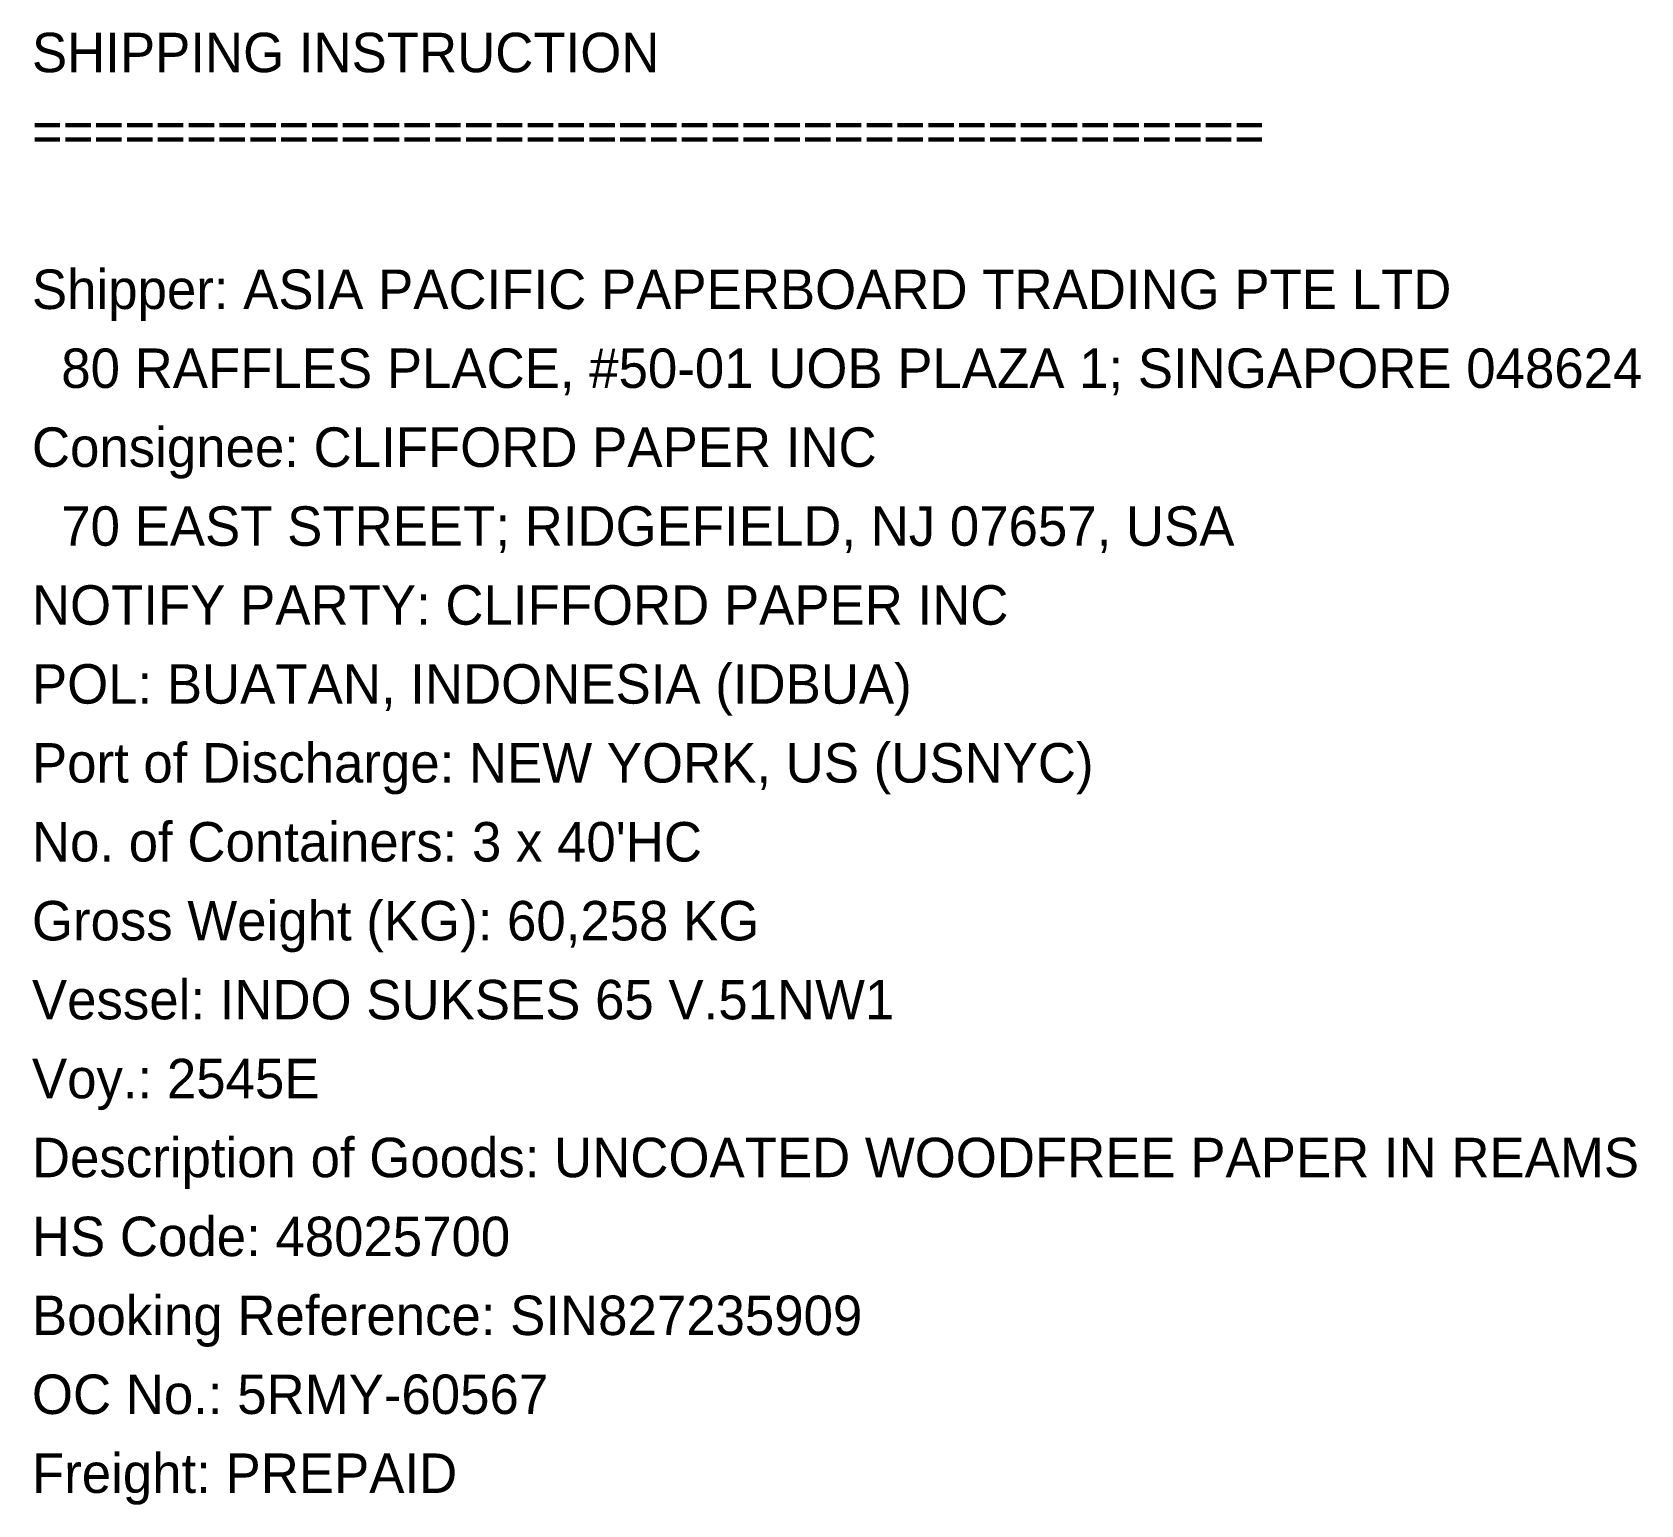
# Model space of a CAD drawing. Header units: metres. Extents: x 0 to 102, y -91 to 3.
import ezdxf

# ---------------------------------------------------------------- set-up
doc = ezdxf.new("R2010")
doc.units = ezdxf.units.M

msp = doc.modelspace()

# ---------------------------------------------------------------- texts
for s, p in [('SHIPPING INSTRUCTION', (0, 0)), ('========================================', (0, -5)), ('Shipper: ASIA PACIFIC PAPERBOARD TRADING PTE LTD', (0, -15)), ('  80 RAFFLES PLACE, #50-01 UOB PLAZA 1; SINGAPORE 048624', (0, -20)), ('Consignee: CLIFFORD PAPER INC', (0, -25)), ('  70 EAST STREET; RIDGEFIELD, NJ 07657, USA', (0, -30)), ('NOTIFY PARTY: CLIFFORD PAPER INC', (0, -35)), ('POL: BUATAN, INDONESIA (IDBUA)', (0, -40)), ('Port of Discharge: NEW YORK, US (USNYC)', (0, -45)), ("No. of Containers: 3 x 40'HC", (0, -50)), ('Gross Weight (KG): 60,258 KG', (0, -55)), ('Vessel: INDO SUKSES 65 V.51NW1', (0, -60)), ('Voy.: 2545E', (0, -65)), ('Description of Goods: UNCOATED WOODFREE PAPER IN REAMS', (0, -70)), ('HS Code: 48025700', (0, -75)), ('Booking Reference: SIN827235909', (0, -80)), ('OC No.: 5RMY-60567', (0, -85)), ('Freight: PREPAID', (0, -90))]:
    msp.add_text(s, height=2.5).set_placement(p)

doc.saveas('drawing.dxf')
